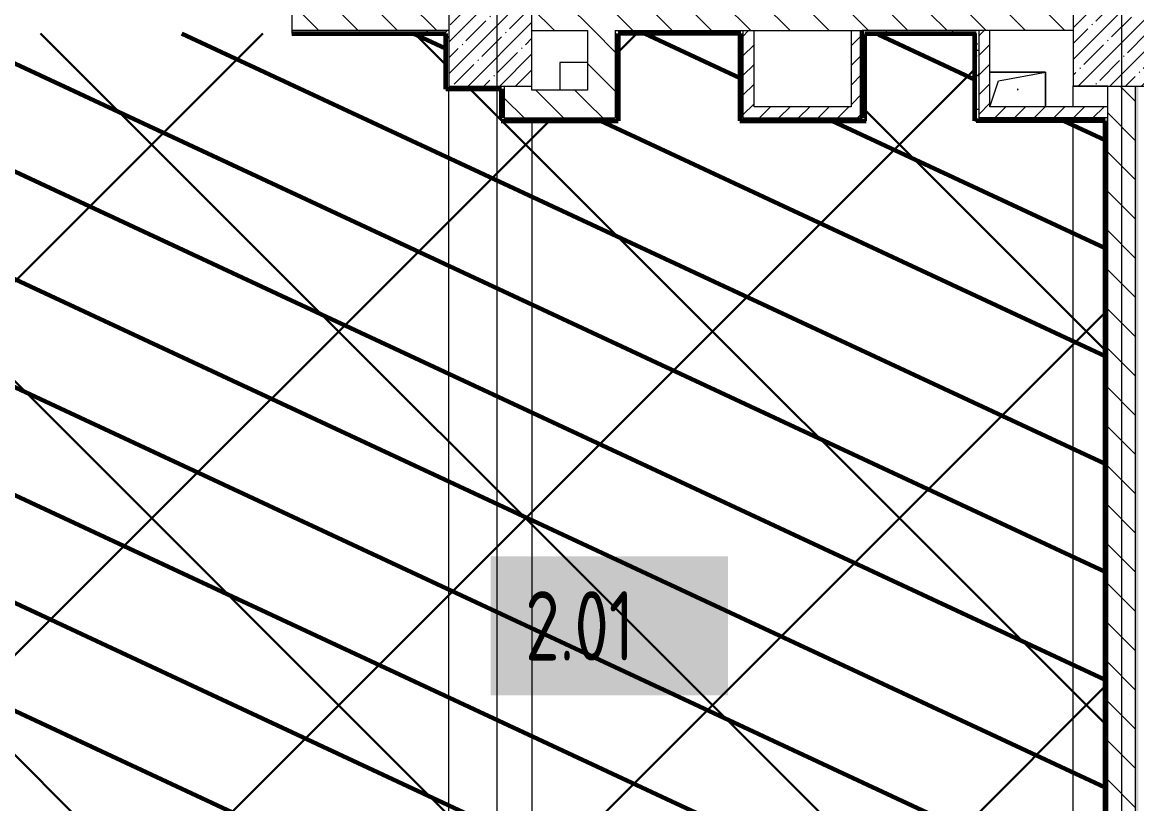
# Model space of a CAD drawing. Header units: millimetres. Extents: x -164500 to 426394, y -23753 to 102118.
# Drawn here: x 153359 to 161390, y 2126 to 7759 of the extents above; entities that cross this region are included whole.
import ezdxf

# ---------------------------------------------------------------- set-up
doc = ezdxf.new("R2010")
doc.units = ezdxf.units.MM
doc.linetypes.add('Осевая', pattern=[6350, 1270, -952.5, 3175, -952.5])
for name, color, linetype, lineweight in [('0) шлифовка', 5, 'Continuous', 60), ('1.4) Плинтус ПЛ-4', 6, 'Continuous', 60), ('5.3) Л-7 Линолеум 4 вып', 230, 'Continuous', 30), ('A-FLOR', 7, 'Continuous', 9), ('A-GENM', 7, 'Continuous', 9), ('A-WALL', 7, 'Continuous', 5), ('I-WALL', 7, 'Continuous', 5), ('S-COLS', 7, 'Continuous', 9), ('S-COLS-1', 7, 'Continuous', 5), ('Оси', 7, 'Continuous', 9), ('Оси-2', 7, 'Осевая', 9)]:
    doc.layers.add(name, color=color, linetype=linetype, lineweight=lineweight)
doc.layers.add('2) защита вин плитк', color=6, linetype='Continuous')
doc.layers.add('3.2.3) Нал-ой пол 4 вып', color=3, linetype='Continuous')
doc.layers.add('A-AREA-PATT-2', color=7, linetype='Continuous', lineweight=5, true_color=0xcde0ef, transparency=1)
doc.layers.add('A-WALL-1', color=9, linetype='Continuous', lineweight=5, true_color=0x808080)
doc.layers.add('A-WALL-FNSH-1', color=9, linetype='Continuous', lineweight=5, true_color=0x808080)
doc.styles.add('СПДС', font='ГОСТ тип А.ttf', dxfattribs={"width": 0.9})
pattern_1 = [(135, (148772.12, -0.94), (-141.4214, -141.4214), [])]
pattern_2 = [(45, (148772.12, -0.94), (-70.7107, 70.7107), [])]
pattern_3 = [(0, (148772.123, -0.94), (243.84, 60.96), [20.117, -162.763, 20.117, -162.763, -975.36]), (0, (148772.123, -0.94), (243.84, 60.96), [-365.76, 20.117, -345.643, 20.117, -162.763, -426.72]), (0, (148772.123, -0.94), (243.84, 60.96), [-914.4, 20.117, -101.803, 20.117, -284.683]), (120, (148863.563, 29.54), (-174.7129, 180.69163), [20.117, -162.763, 20.117, -162.763, -975.36]), (120, (148863.563, 29.54), (-174.7129, 180.69163), [-365.76, 20.117, -345.643, 20.117, -162.763, -426.72]), (120, (148863.563, 29.54), (-174.7129, 180.69163), [-914.4, 20.117, -101.803, 20.117, -284.683]), (240, (148894.043, 151.46), (-69.1271, -241.65163), [20.117, -162.763, 20.117, -162.763, -975.36]), (240, (148894.043, 151.46), (-69.1271, -241.65163), [-365.76, 20.117, -345.643, 20.117, -162.763, -426.72]), (240, (148894.043, 151.46), (-69.1271, -241.65163), [-914.4, 20.117, -101.803, 20.117, -284.683])]
pattern_4 = [(45, (148903.1, 14959), (-1347.04, 1347.04), [])]

# ---------------------------------------------------------------- blocks, each defined once
blk = doc.blocks.new('BSC_Колонна _Прямоугольная - 600х600-V411-Объем проектирования 2 этажа')
at = {"layer": 'S-COLS-1'}
h = blk.add_hatch(dxfattribs=at)
h.set_pattern_fill('FP_158', color=256, style=0, pattern_type=2)
h.set_pattern_definition([(45, (-7960, -7600), (-114.0493, 114.0493), []), (45, (-7845.95, -7600), (-114.0493, 114.0493), [201.613, -40.323, 6.706, -33.617])])
h.paths.add_polyline_path([(139.8, -300), (300, -300), (300, 300), (-300, 300), (-300, -300), (102.2, -300)])
for p, q in [((300, 300), (-300, 300)), ((-300, 300), (-300, -300)), ((300, -300), (300, 300)), ((-300, -300), (300, -300))]:
    blk.add_line(p, q, dxfattribs=at)
blk = doc.blocks.new('GM_Отверстие прямоугольное _в плите_ - Отверстие-V420-Объем проектирования 2 этажа')
at = {"layer": 'A-GENM'}
for p, q in [((-200, 125), (200, 125)), ((200, 125), (-200, 125)), ((-137.5, 62.5), (200, 125)), ((200, 125), (200, -125)), ((200, -125), (200, 125)), ((-200, -125), (-137.5, 62.5))]:
    blk.add_line(p, q, dxfattribs=at)
for start, end in [(360, 180), (180, 360)]:
    blk.add_arc((0, 0), 2.5, start, end, dxfattribs=at)
blk = doc.blocks.new('BSC_Колонна _Прямоугольная - 600х600-20441433-Объем проектирования 2 этажа')
at = {"layer": 'S-COLS-1'}
h = blk.add_hatch(dxfattribs=at)
h.set_pattern_fill('FP_175', color=256, style=0, pattern_type=2)
h.set_pattern_definition([(45, (-12460, -7600), (-114.0493, 114.0493), []), (45, (-12345.95, -7600), (-114.0493, 114.0493), [201.612, -40.322, 6.706, -33.617])])
h.paths.add_polyline_path([(300, -300), (300, 300), (-300, 300), (-300, -300), (150, -300)])
for p, q in [((300, 300), (-300, 300)), ((-300, 300), (-300, -300)), ((300, -300), (300, 300)), ((-300, -300), (300, -300))]:
    blk.add_line(p, q, dxfattribs=at)

msp = doc.modelspace()

# ---------------------------------------------------------------- hatches: boundary and pattern name
at = {"layer": '0) шлифовка', "true_color": 0x2776bb}
h = msp.add_hatch(dxfattribs=at)
h.set_pattern_fill('ANSI31', color=152, scale=222, angle=110)
h.set_pattern_definition([(155, (148903.1, 14959), (-297.882, -638.81), [])])
h.paths.add_polyline_path([(156811.123, 7279), (156411.123, 7279), (156411.123, 7679), (152523.123, 7679), (152523.123, 141), (153402.123, 141), (155581.123, 141), (155581.123, 500), (155581.123, 521), (157053.123, 521), (157053.123, 141), (160431.123, 141), (160431.123, 521), (161161.123, 521), (161161.123, 7049), (160224.123, 7049), (160224.123, 7672), (159440.123, 7672), (159440.123, 7050), (159440.123, 7049), (158531.123, 7049), (158531.123, 7679), (157653.123, 7679), (157653.123, 7049), (156811.123, 7049)])
at = {"layer": '2) защита вин плитк'}
h = msp.add_hatch(dxfattribs=at)
h.set_pattern_fill('ANSI31', color=256, scale=600)
h.set_pattern_definition(pattern_4)
h.paths.add_polyline_path([(156811.123, 7279), (156411.123, 7279), (156411.123, 7679), (152523.123, 7679), (152523.123, 141), (153402.123, 141), (155581.123, 141), (155581.123, 500), (155581.123, 521), (157053.123, 521), (157053.123, 141), (160431.123, 141), (160431.123, 521), (161161.123, 521), (161161.123, 7049), (160224.123, 7049), (160224.123, 7672), (159440.123, 7672), (159440.123, 7050), (159440.123, 7049), (158531.123, 7049), (158531.123, 7679), (157653.123, 7679), (157653.123, 7049), (156811.123, 7049)])
at = {"layer": '3.2.3) Нал-ой пол 4 вып'}
h = msp.add_hatch(dxfattribs=at)
h.set_pattern_fill('ANSI31', color=256, scale=600)
h.set_pattern_definition(pattern_4)
h.paths.add_polyline_path([(156811.123, 7279), (156411.123, 7279), (156411.123, 7679), (152523.123, 7679), (152523.123, 141), (153402.123, 141), (155581.123, 141), (155581.123, 500), (155581.123, 521), (157053.123, 521), (157053.123, 141), (160431.123, 141), (160431.123, 521), (161161.123, 521), (161161.123, 7049), (160224.123, 7049), (160224.123, 7672), (159440.123, 7672), (159440.123, 7050), (159440.123, 7049), (158531.123, 7049), (158531.123, 7679), (157653.123, 7679), (157653.123, 7049), (156811.123, 7049)])
at = {"layer": '5.3) Л-7 Линолеум 4 вып'}
h = msp.add_hatch(dxfattribs=at)
h.set_pattern_fill('ANSI37', color=256, scale=600)
h.set_pattern_definition([(45, (148903.1, 14959), (-1347.04, 1347.04), []), (135, (148903.1, 14959), (-1347.04, -1347.04), [])])
h.paths.add_polyline_path([(156811.123, 7279), (156411.123, 7279), (156411.123, 7679), (152523.123, 7679), (152523.123, 141), (153402.123, 141), (155581.123, 141), (155581.123, 500), (155581.123, 521), (157053.123, 521), (157053.123, 141), (160431.123, 141), (160431.123, 521), (161161.123, 521), (161161.123, 7049), (160224.123, 7049), (160224.123, 7672), (159440.123, 7672), (159440.123, 7050), (159440.123, 7049), (158531.123, 7049), (158531.123, 7679), (157653.123, 7679), (157653.123, 7049), (156811.123, 7049)])
at = {"layer": 'A-AREA-PATT-2'}
msp.add_hatch(color=256, dxfattribs=at).paths.add_polyline_path([(160227.491, 7049.059), (160228.123, 7049.059), (160228.123, 7675.059), (159436.123, 7675.059), (159436.123, 7049.059), (159440.123, 7049.059), (159441.18, 7671.059), (160224.123, 7671.059), (160224.123, 7049.059)])
at = {"layer": 'I-WALL'}
h = msp.add_hatch(dxfattribs=at)
h.set_pattern_fill('FP_23', color=256, style=0, pattern_type=2)
h.set_pattern_definition(pattern_1)
h.paths.add_polyline_path([(162332.033, 7699.059), (162332.033, 7899.059), (161532.123, 7899.059), (161532.123, 7699.059), (161552.123, 7699.059)])
h.paths.add_polyline_path([(163941.41, 7699.059), (165432.123, 7699.059), (165432.123, 7899.059), (163772.033, 7899.059), (163772.033, 7699.059)])
h.paths.add_polyline_path([(160252.123, 7699.059), (160932.123, 7699.059), (160932.123, 7899.059), (160232.123, 7899.059), (160232.123, 7829.059), (159432.123, 7829.059), (159432.123, 7899.059), (157032.123, 7899.059), (157032.123, 7699.059), (160232.123, 7699.059)])
h.paths.add_polyline_path([(156432.123, 7699.059), (156432.123, 7899.059), (155302.123, 7899.059), (155302.123, 7699.059), (156412.123, 7699.059)])
h.paths.add_polyline_path([(152502.123, 7699.059), (152802.123, 7699.059), (152802.123, 7899.059), (152502.123, 7899.059)])
h = msp.add_hatch(dxfattribs=at)
h.set_pattern_fill('FP_191', color=256, style=0, pattern_type=2)
h.set_pattern_definition(pattern_3)
h.paths.add_polyline_path([(155582.123, 7679.059), (156411.123, 7679.059), (156412.123, 7699.059), (155302.123, 7699.059), (155302.123, 7679.059), (155453.623, 7679.059)])
h.paths.add_polyline_path([(152522.123, 7679.059), (152802.123, 7679.059), (152802.123, 7699.059), (152502.123, 7699.059), (152502.123, 7679.059)])
h = msp.add_hatch(dxfattribs=at)
h.set_pattern_fill('FP_191', color=256, style=0, pattern_type=2)
h.set_pattern_definition(pattern_3)
h.paths.add_polyline_path([(156432.123, 7299.059), (156432.123, 7699.059), (156412.123, 7699.059), (156412.123, 7299.059)])
h = msp.add_hatch(dxfattribs=at)
h.set_pattern_fill('FP_23', color=256, style=0, pattern_type=2)
h.set_pattern_definition(pattern_1)
h.paths.add_polyline_path([(157432.123, 7069.059), (157632.123, 7069.059), (157632.123, 7699.059), (157432.123, 7699.059), (157432.123, 7269.059)])
h = msp.add_hatch(dxfattribs=at)
h.set_pattern_fill('FP_191', color=256, style=0, pattern_type=2)
h.set_pattern_definition(pattern_3)
h.paths.add_polyline_path([(157703.574, 7679.059), (158531.123, 7679.059), (158532.123, 7699.059), (157632.123, 7699.059), (157633.735, 7679.059), (157661.33, 7679.059)])
h = msp.add_hatch(dxfattribs=at)
h.set_pattern_fill('FP_191', color=256, style=0, pattern_type=2)
h.set_pattern_definition(pattern_3)
h.paths.add_polyline_path([(157632.123, 7069.059), (157652.123, 7069.059), (157652.123, 7678.059), (157632.123, 7677.38), (157632.123, 7269.059)])
h = msp.add_hatch(dxfattribs=at)
h.set_pattern_fill('FP_191', color=256, style=0, pattern_type=2)
h.set_pattern_definition(pattern_3)
h.paths.add_polyline_path([(158552.123, 7069.059), (158552.123, 7699.059), (158532.123, 7678.059), (158532.123, 7069.059)])
h.paths.add_polyline_path([(158532.123, 7679.059), (158552.123, 7699.059), (158532.123, 7699.059)])
h = msp.add_hatch(dxfattribs=at)
h.set_pattern_fill('FP_22', color=256, style=0, pattern_type=2)
h.set_pattern_definition(pattern_2)
h.paths.add_polyline_path([(158552.123, 7069.059), (158632.123, 7069.059), (158632.123, 7699.059), (158552.123, 7699.059), (158552.123, 7149.059)])
h = msp.add_hatch(dxfattribs=at)
h.set_pattern_fill('FP_22', color=256, style=0, pattern_type=2)
h.set_pattern_definition(pattern_2)
h.paths.add_polyline_path([(159412.123, 7149.059), (159412.123, 7699.059), (159332.123, 7699.059), (159332.123, 7149.059)])
h = msp.add_hatch(dxfattribs=at)
h.set_pattern_fill('FP_191', color=256, style=0, pattern_type=2)
h.set_pattern_definition(pattern_3)
h.paths.add_polyline_path([(159440.123, 7679.059), (160232.123, 7679.059), (160232.123, 7699.059), (159412.123, 7699.059), (159412.123, 7679.059), (159438.79, 7679.059)])
h = msp.add_hatch(dxfattribs=at)
h.set_pattern_fill('FP_191', color=256, style=0, pattern_type=2)
h.set_pattern_definition(pattern_3)
h.paths.add_polyline_path([(159415.228, 7049.059), (159432.123, 7049.059), (159432.123, 7679.059), (159412.123, 7678.559), (159412.123, 7049.059)])
h = msp.add_hatch(dxfattribs=at)
h.set_pattern_fill('FP_191', color=256, style=0, pattern_type=2)
h.set_pattern_definition(pattern_3)
h.paths.add_polyline_path([(160252.123, 7069.059), (160252.123, 7699.059), (160232.123, 7697.135), (160232.123, 7069.059)])
h = msp.add_hatch(dxfattribs=at)
h.set_pattern_fill('FP_22', color=256, style=0, pattern_type=2)
h.set_pattern_definition(pattern_2)
h.paths.add_polyline_path([(160252.123, 7069.059), (160332.123, 7069.059), (160332.123, 7699.059), (160252.123, 7699.059), (160252.123, 7149.059)])
h = msp.add_hatch(dxfattribs=at)
h.set_pattern_fill('FP_191', color=256, style=0, pattern_type=2)
h.set_pattern_definition(pattern_3)
h.paths.add_polyline_path([(156429.623, 7279.059), (156811.123, 7279.059), (156811.123, 7299.059), (156412.123, 7299.059), (156412.123, 7279.059)])
h = msp.add_hatch(dxfattribs=at)
h.set_pattern_fill('FP_191', color=256, style=0, pattern_type=2)
h.set_pattern_definition(pattern_3)
h.paths.add_polyline_path([(156812.123, 7069.059), (156832.123, 7069.059), (156832.123, 7299.059), (156812.123, 7278.059), (156812.123, 7080.559)])
h.paths.add_polyline_path([(156812.123, 7279.059), (156832.123, 7299.059), (156812.123, 7299.059)])
h = msp.add_hatch(dxfattribs=at)
h.set_pattern_fill('FP_23', color=256, style=0, pattern_type=2)
h.set_pattern_definition(pattern_1)
h.paths.add_polyline_path([(156834.283, 7069.059), (157032.123, 7069.059), (157032.123, 7299.059), (156832.123, 7299.059), (156832.123, 7069.059)])
h = msp.add_hatch(dxfattribs=at)
h.set_pattern_fill('FP_23', color=256, style=0, pattern_type=2)
h.set_pattern_definition(pattern_1)
h.paths.add_polyline_path([(157294.606, 7069.059), (157432.123, 7069.059), (157432.123, 7269.059), (157032.123, 7268.849), (157032.123, 7069.059), (157292.387, 7069.059)])
h = msp.add_hatch(dxfattribs=at)
h.set_pattern_fill('FP_23', color=256, style=0, pattern_type=2)
h.set_pattern_definition(pattern_1)
h.paths.add_polyline_path([(161382.123, 499.059), (161382.123, 7299.059), (161182.123, 7299.059), (161182.123, 499.059)])
h = msp.add_hatch(dxfattribs=at)
h.set_pattern_fill('FP_191', color=256, style=0, pattern_type=2)
h.set_pattern_definition(pattern_3)
h.paths.add_polyline_path([(161382.123, 7299.059), (161402.123, 7279.059), (161402.123, 7299.059)])
h.paths.add_polyline_path([(161382.123, 499.059), (161402.123, 499.059), (161401.171, 7279.059), (161382.123, 7299.059), (161382.123, 517.077)])
h = msp.add_hatch(dxfattribs=at)
h.set_pattern_fill('FP_22', color=256, style=0, pattern_type=2)
h.set_pattern_definition(pattern_2)
h.paths.add_polyline_path([(159002.486, 7069.059), (159412.123, 7069.059), (159412.123, 7149.059), (158632.123, 7149.059), (158632.123, 7069.059)])
h = msp.add_hatch(dxfattribs=at)
h.set_pattern_fill('FP_22', color=256, style=0, pattern_type=2)
h.set_pattern_definition(pattern_2)
h.paths.add_polyline_path([(161182.123, 7069.059), (161182.123, 7149.059), (160332.123, 7149.059), (160332.123, 7069.059), (161170.689, 7069.059)])
h = msp.add_hatch(dxfattribs=at)
h.set_pattern_fill('FP_191', color=256, style=0, pattern_type=2)
h.set_pattern_definition(pattern_3)
h.paths.add_polyline_path([(157630.297, 7049.059), (157652.123, 7049.059), (157652.123, 7069.059), (156812.123, 7069.059), (156812.123, 7049.059), (157557.017, 7049.059)])
h = msp.add_hatch(dxfattribs=at)
h.set_pattern_fill('FP_191', color=256, style=0, pattern_type=2)
h.set_pattern_definition(pattern_3)
h.paths.add_polyline_path([(159002.486, 7049.059), (159412.123, 7049.059), (159412.123, 7069.059), (158532.123, 7069.059), (158532.123, 7049.059), (158632.123, 7049.059)])
h = msp.add_hatch(dxfattribs=at)
h.set_pattern_fill('FP_191', color=256, style=0, pattern_type=2)
h.set_pattern_definition(pattern_3)
h.paths.add_polyline_path([(160252.123, 7049.059), (161161.123, 7049.059), (161161.123, 7069.059), (160232.123, 7069.059), (160232.123, 7049.059)])
h = msp.add_hatch(dxfattribs=at)
h.set_pattern_fill('FP_191', color=256, style=0, pattern_type=2)
h.set_pattern_definition(pattern_3)
h.paths.add_polyline_path([(161182.123, 499.059), (161182.123, 7069.059), (161162.123, 7069.059), (161162.123, 520.059), (161170.689, 511.065)])
h.paths.add_polyline_path([(161182.123, 499.059), (161162.123, 519.059), (161162.123, 499.059), (161170.689, 499.059)])

# ---------------------------------------------------------------- linework, layer by layer
at = {"layer": '1.4) Плинтус ПЛ-4'}
for p, q in [((155302.123, 7678.059), (156411.123, 7678.059)), ((156411.123, 7278.059), (156411.123, 7679.059)), ((158532.123, 7679.059), (157652.123, 7679.059)), ((157652.123, 7678.059), (157652.123, 7049.059)), ((158531.123, 7679.059), (158531.123, 7048.059)), ((159412.123, 7069.059), (159412.123, 7699.059)), ((159432.123, 7679.059), (160232.123, 7679.059)), ((160224.123, 7049.059), (160224.123, 7671.059)), ((156412.123, 7279.059), (156812.123, 7279.059)), ((156812.123, 7069.059), (156812.123, 7279.059)), ((156811.123, 7048.059), (157653.123, 7048.059)), ((158531.123, 7048.059), (159440.123, 7048.059)), ((161162.123, 7049.059), (160232.123, 7049.059)), ((161162.123, 519.059), (161162.123, 7049.059))]:
    msp.add_line(p, q, dxfattribs=at)
at = {"layer": 'A-FLOR'}
for p, q in [((157432.123, 7470), (157232.123, 7470)), ((157232.123, 7470), (157232.123, 7270)), ((157432.123, 7469.059), (157232.123, 7469.059)), ((157232.123, 7469.059), (157232.123, 7269.059)), ((156432.123, 520), (156432.123, 7280)), ((156432.123, 519.059), (156432.123, 7279.059)), ((160932.123, 7150), (160932.123, 7300)), ((160932.123, 7300), (161182.123, 7300)), ((160932.123, 7149.059), (160932.123, 7299.059)), ((160932.123, 7299.059), (161182.123, 7299.059)), ((157032.123, 7050), (157032.123, 520)), ((157032.123, 7049.059), (157032.123, 519.059)), ((160932.123, 520), (160932.123, 7050)), ((160932.123, 519.059), (160932.123, 7049.059))]:
    msp.add_line(p, q, dxfattribs=at)
at = {"layer": 'A-WALL'}
for p, q in [((156432.123, 7699.059), (155302.123, 7699.059)), ((156412.123, 7299.059), (156412.123, 7679.059)), ((157632.123, 7699.059), (158532.123, 7699.059)), ((157632.123, 7699.059), (157632.123, 7069.059)), ((160932.123, 7699.059), (159412.123, 7699.059)), ((161182.123, 499.059), (161182.123, 7299.059)), ((161182.123, 7069.059), (160252.123, 7069.059))]:
    msp.add_line(p, q, dxfattribs=at)
at = {"layer": 'A-WALL-1'}
for p, q in [((155302.123, 7919.059), (155302.123, 7679.059)), ((156411.123, 7679.059), (156412.123, 7679.059)), ((157032.123, 7699.059), (157432.123, 7699.059)), ((157432.123, 7699.059), (157432.123, 7269.059)), ((157652.123, 7678.059), (157652.123, 7679.059)), ((158532.123, 7699.059), (159412.123, 7699.059)), ((158532.123, 7699.059), (158532.123, 7069.059)), ((158532.123, 7679.059), (158532.123, 7699.059)), ((158552.123, 7699.059), (158552.123, 7069.059)), ((158632.123, 7149.059), (158632.123, 7699.059)), ((159332.123, 7699.059), (159332.123, 7149.059)), ((160252.123, 7699.059), (160252.123, 7069.059)), ((160332.123, 7149.059), (160332.123, 7699.059)), ((156832.123, 7299.059), (156832.123, 7069.059)), ((157032.123, 7269.059), (157032.123, 7299.059)), ((157432.123, 7269.059), (157032.123, 7269.059)), ((161382.123, 499.059), (161382.123, 7299.059)), ((159332.123, 7149.059), (158632.123, 7149.059)), ((161182.123, 7149.059), (160332.123, 7149.059)), ((156832.123, 7069.059), (157632.123, 7069.059)), ((158552.123, 7069.059), (159412.123, 7069.059)), ((156812.123, 7049.059), (157652.123, 7049.059)), ((158532.123, 7049.059), (159432.123, 7049.059))]:
    msp.add_line(p, q, dxfattribs=at)
at = {"layer": 'A-WALL-FNSH-1'}
for p, q in [((156411.123, 7679.059), (155302.123, 7679.059)), ((155302.123, 7679.059), (155302.123, 7678.059)), ((158532.123, 7678.059), (157652.123, 7678.059)), ((157653.123, 7048.059), (157653.123, 7678.059)), ((158532.123, 7049.059), (158532.123, 7679.059)), ((156411.123, 7278.059), (156812.123, 7278.059)), ((156412.123, 7279.059), (156412.123, 7299.059)), ((156811.123, 7279.059), (156811.123, 7048.059)), ((156812.123, 7049.059), (156812.123, 7069.059)), ((159440.123, 7048.059), (159440.123, 7049.059)), ((160224.123, 7049.059), (160224.123, 7048.059)), ((160224.123, 7048.059), (161161.123, 7048.059)), ((161161.123, 7048.059), (161161.123, 520.059))]:
    msp.add_line(p, q, dxfattribs=at)
at = {"layer": 'I-WALL'}
for p, q in [((159432.123, 7679.059), (159432.123, 7671.059)), ((159432.123, 7049.059), (159432.123, 7671.059)), ((159440.123, 7671.059), (159440.123, 7049.059)), ((160224.123, 7671.059), (159440.123, 7671.059)), ((160232.123, 7679.059), (160232.123, 7049.059)), ((160231.123, 7049.059), (160232.123, 7049.059))]:
    msp.add_line(p, q, dxfattribs=at)
at = {"layer": 'Оси'}
for points in [[(156782.123, -1907.2), (156782.123, 3092.8), (156782.123, 22397.13), (156782.123, 27397.13)], [(161282.123, -1907.2), (161282.123, 3092.8), (161282.123, 22397.13), (161282.123, 27397.13)]]:
    msp.add_lwpolyline(points, dxfattribs=at)
at = {"layer": 'Оси-2'}
for p, q in [((156782.123, 3093.741), (156782.123, 22398.071)), ((161282.123, 3093.741), (161282.123, 22398.071))]:
    msp.add_line(p, q, dxfattribs=at)

# ---------------------------------------------------------------- block references
at = {"layer": 'A-GENM'}
msp.add_blockref('GM_Отверстие прямоугольное _в плите_ - Отверстие-V420-Объем проектирования 2 этажа', (160532.123, 7274.059), dxfattribs=at)
at = {"layer": 'S-COLS'}
for name, p in [('BSC_Колонна _Прямоугольная - 600х600-V411-Объем проектирования 2 этажа', (156732.123, 7599.059)), ('BSC_Колонна _Прямоугольная - 600х600-20441433-Объем проектирования 2 этажа', (161232.123, 7599.059))]:
    msp.add_blockref(name, p, dxfattribs=at)

# ---------------------------------------------------------------- texts
at = {"insert": (156983.644, 3658.193), "char_height": 500, "width": 1212.1515, "attachment_point": 1, "style": 'СПДС', "bg_fill": 1, "box_fill_scale": 1.5, "bg_fill_color": 7, "bg_fill_true_color": 16777215, "bg_fill_transparency": 0}
msp.add_mtext('2.01', dxfattribs=at)

doc.saveas('drawing.dxf')
